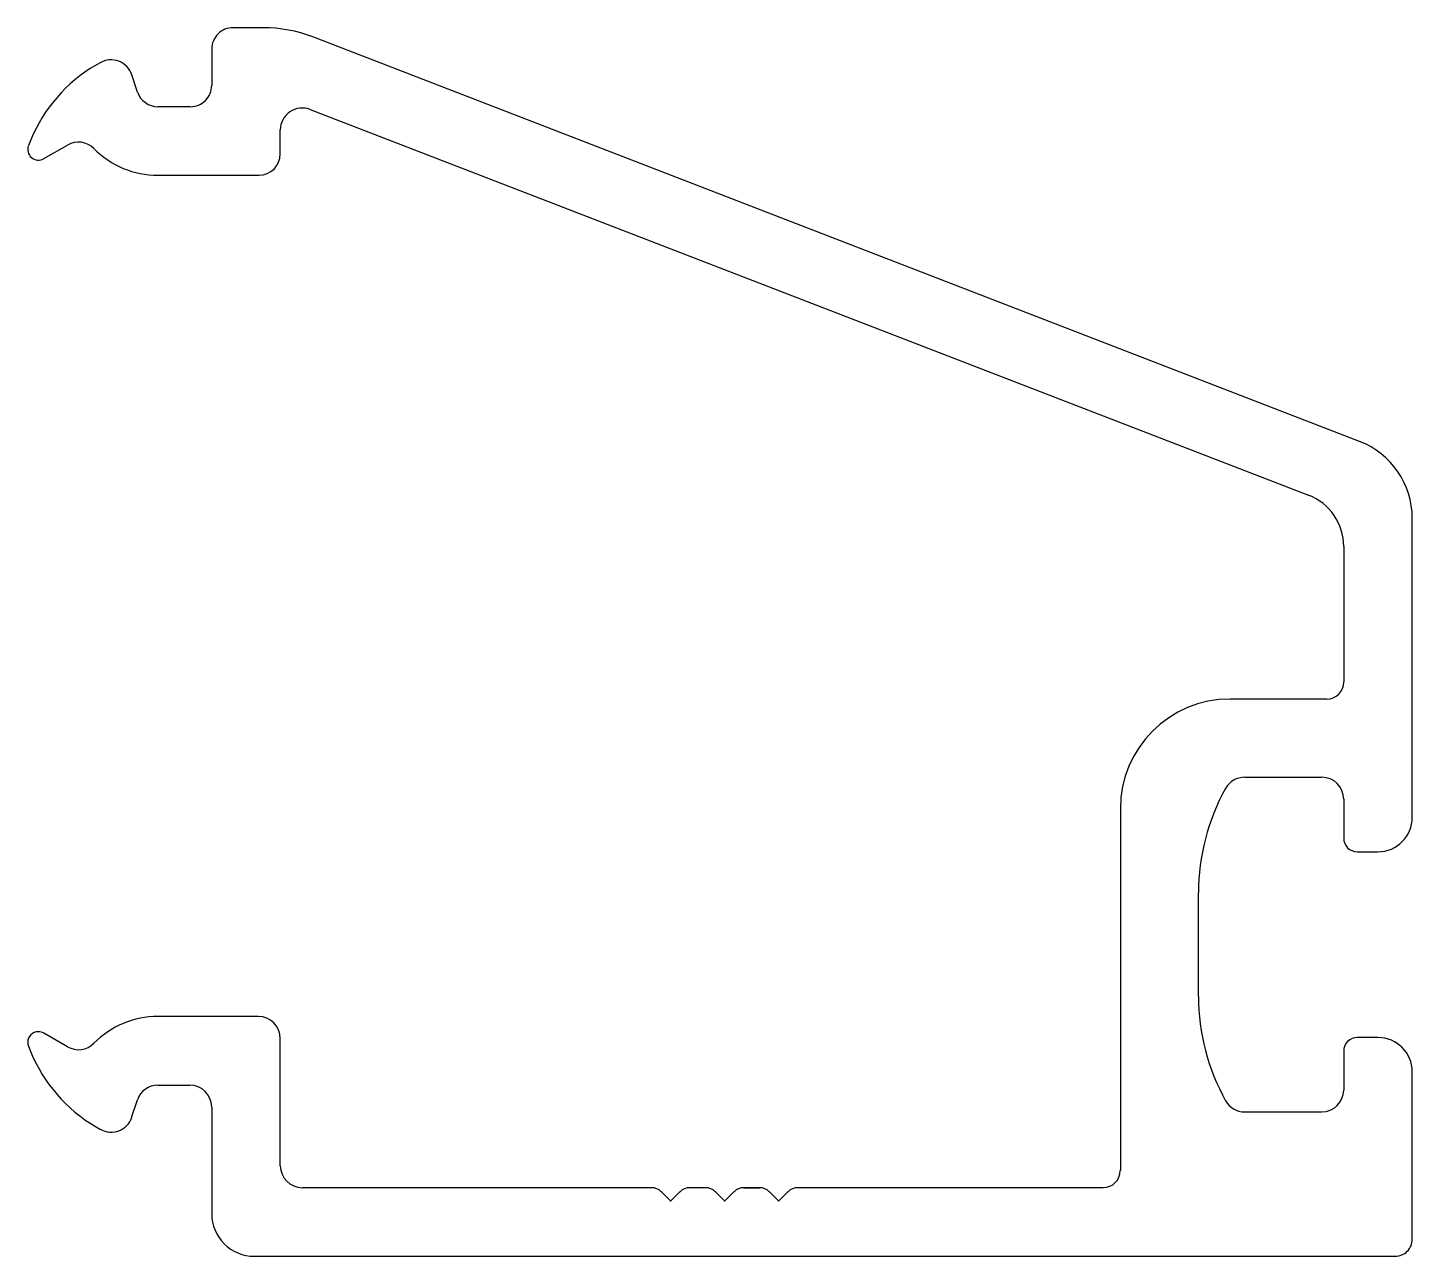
# Model space of a CAD drawing. Extents: x -12.3 to 13.4, y 1.6 to 24.4.
import ezdxf

# ---------------------------------------------------------------- set-up
doc = ezdxf.new("R2010")
doc.units = 0
doc.layers.add('EXTRUSIONS', color=141, linetype='CONTINUOUS')

msp = doc.modelspace()

# ---------------------------------------------------------------- linework, layer by layer
at = {"layer": 'EXTRUSIONS', "color": 7, "linetype": 'CONTINUOUS'}
for p, q in [((-7.93, 24.393), (-8.488, 24.393)), ((12.375, 16.732), (-7.015, 24.222)), ((-8.885, 23.997), (-8.885, 23.327)), ((-10.953, 23.743), (-11.138, 23.636)), ((-10.259, 23.202), (-10.364, 23.519)), ((-9.282, 22.93), (-9.882, 22.93)), ((-7.062, 22.879), (11.43, 15.735)), ((-7.615, 22.057), (-7.615, 22.5)), ((-11.996, 21.968), (-11.559, 22.22)), ((-9.882, 21.66), (-8.012, 21.66)), ((13.35, 9.77), (13.35, 15.31)), ((12.08, 14.788), (12.08, 12.279)), ((11.763, 11.962), (9.975, 11.962)), ((10.247, 10.514), (11.674, 10.514)), ((12.08, 10.108), (12.08, 9.385)), ((7.943, 9.93), (7.943, 3.231)), ((12.33, 9.135), (12.715, 9.135)), ((9.39, 6.453), (9.39, 8.376)), ((-8.022, 6.083), (-9.882, 6.083)), ((-11.559, 5.523), (-11.996, 5.775)), ((-7.615, 3.319), (-7.615, 5.677)), ((12.715, 5.694), (12.33, 5.694)), ((12.08, 5.444), (12.08, 4.722)), ((13.351, 1.961), (13.35, 5.059)), ((-9.882, 4.813), (-9.292, 4.813)), ((-10.368, 4.213), (-10.259, 4.541)), ((-8.885, 4.407), (-8.885, 2.433)), ((-11.138, 4.107), (-10.943, 3.994)), ((11.674, 4.315), (10.247, 4.315)), ((-0.739, 2.913), (-7.209, 2.913)), ((-0.391, 2.669), (-0.562, 2.84)), ((-0.209, 2.84), (-0.38, 2.669)), ((0.261, 2.913), (-0.032, 2.913)), ((0.609, 2.669), (0.438, 2.84)), ((0.791, 2.84), (0.62, 2.669)), ((1.261, 2.913), (0.968, 2.913)), ((0.968, 2.913), (1.261, 2.913)), ((1.261, 2.913), (0.968, 2.913)), ((0.968, 2.913), (1.261, 2.913)), ((1.261, 2.913), (0.968, 2.913)), ((1.609, 2.669), (1.437, 2.84)), ((1.791, 2.84), (1.62, 2.669)), ((7.625, 2.913), (1.968, 2.913)), ((1.968, 2.913), (1.968, 2.913)), ((1.968, 2.913), (1.968, 2.913)), ((-8.095, 1.643), (13.033, 1.643))]:
    msp.add_line(p, q, dxfattribs=at)
for centre, radius, start, end in [((-8.488, 23.996), 0.397, 90, 180.0001), ((-7.93, 21.853), 2.54, 68.8779, 90), ((-9.545, 21.189), 2.92, 123.061, 159.5586), ((-10.75, 23.391), 0.406, 18.334, 120), ((-9.882, 23.327), 0.397, 198.334, 270), ((-9.282, 23.327), 0.397, 270, 0.0001), ((-7.209, 22.5), 0.406, 68.8779, 180), ((-12.095, 22.139), 0.198, 159.5586, 300), ((-11.355, 21.868), 0.406, 44.7145, 120), ((-9.882, 23.327), 1.667, 224.7145, 270), ((-8.012, 22.057), 0.397, 270, 0), ((11.826, 15.31), 1.524, 360, 68.8779), ((11.064, 14.788), 1.016, 0, 68.8779), ((11.763, 12.279), 0.317, 270, 360), ((9.975, 9.93), 2.032, 90, 180), ((13.35, 8.376), 3.96, 150.8427, 180.002), ((10.247, 10.108), 0.406, 90, 150.8427), ((11.674, 10.108), 0.406, 0.002, 90.002), ((12.715, 9.77), 0.635, 270.002, 0.002), ((12.33, 9.385), 0.25, 180.002, 270.002), ((13.351, 6.453), 3.96, 180.0026, 209.1613), ((-9.882, 4.416), 1.667, 90, 135.2855), ((-8.022, 5.677), 0.406, 0, 90), ((-12.095, 5.604), 0.198, 90, 180), ((-12.095, 5.604), 0.198, 60, 90), ((12.33, 5.444), 0.25, 90.002, 180.002), ((12.715, 5.059), 0.635, 0.002, 90.002), ((-12.095, 5.604), 0.198, 180, 200.4414), ((-9.545, 6.554), 2.92, 200.4414, 236.939), ((-11.355, 5.875), 0.406, 240, 315.2855), ((-9.882, 4.416), 0.397, 90, 161.666), ((-9.292, 4.407), 0.406, 360, 90), ((11.674, 4.722), 0.406, 270.002, 0.002), ((10.247, 4.722), 0.406, 209.1613, 270.002), ((-10.744, 4.338), 0.397, 240, 341.666), ((-7.209, 3.319), 0.406, 180, 270), ((7.625, 3.231), 0.317, 270, 360), ((-0.739, 2.663), 0.25, 45, 90), ((-0.032, 2.663), 0.25, 90, 135), ((0.261, 2.663), 0.25, 45, 90), ((0.968, 2.663), 0.25, 90, 135), ((1.261, 2.663), 0.25, 45, 90), ((1.968, 2.663), 0.25, 90, 135), ((-0.386, 2.674), 0.008, 225, 315), ((0.614, 2.674), 0.008, 225, 315), ((1.614, 2.674), 0.008, 225, 315), ((-8.095, 2.433), 0.79, 180, 270), ((13.033, 1.961), 0.318, 270, 0.002)]:
    msp.add_arc(centre, radius, start, end, dxfattribs=at)

doc.saveas('drawing.dxf')
